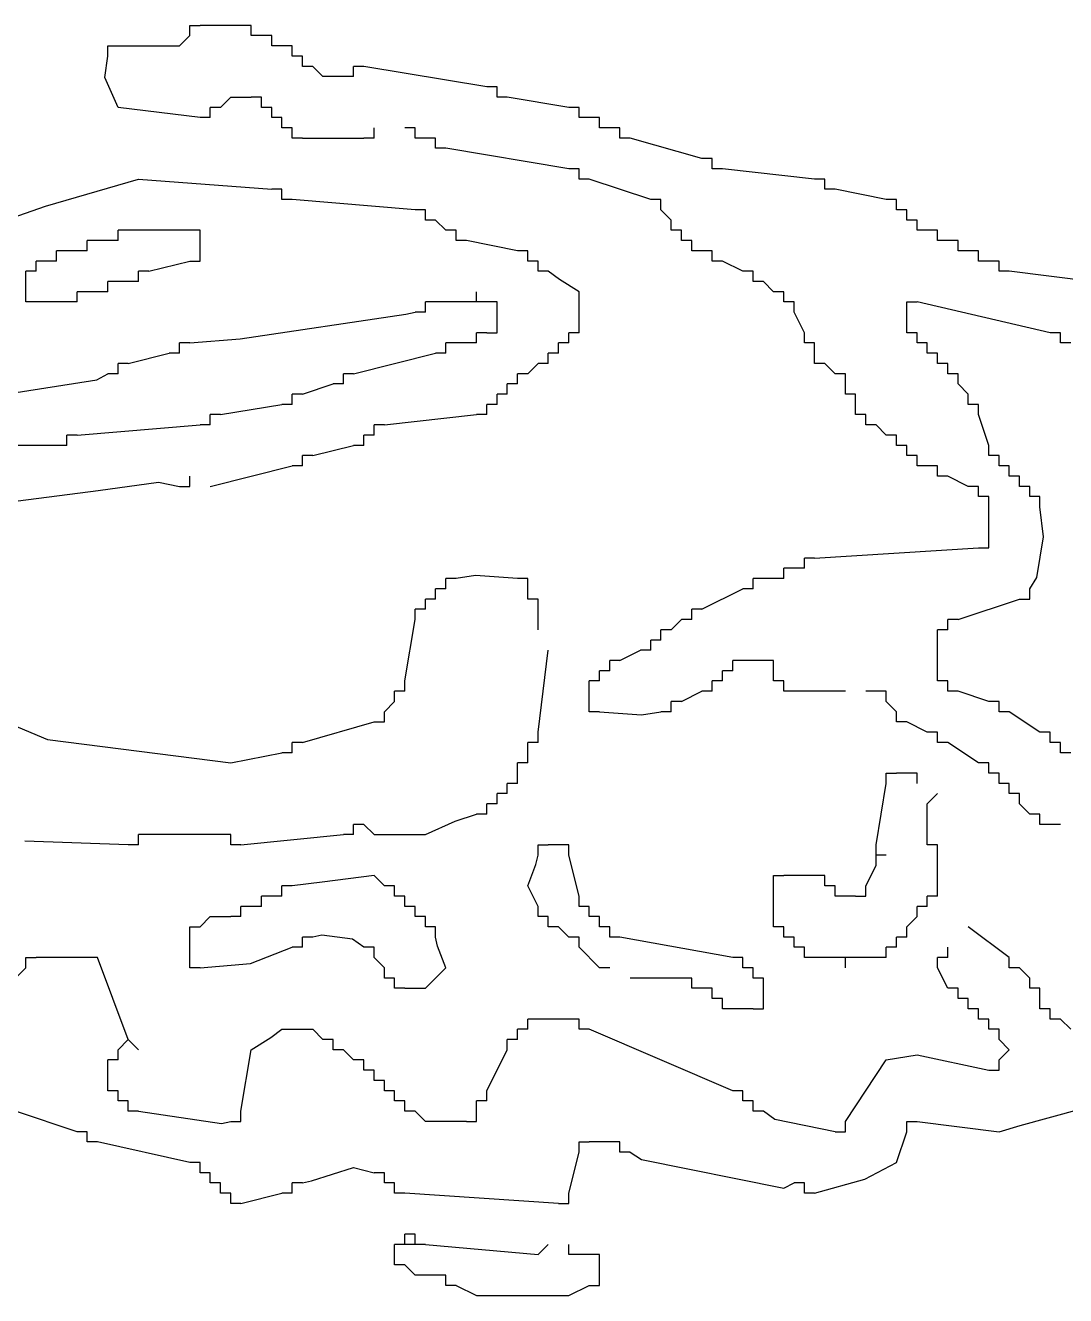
# Model space of a CAD drawing. Header units: metres. Extents: x -4.5 to 4.5, y -4.5 to 4.5.
# Drawn here: x -0.45 to 0.608, y -0.499 to 0.793 of the extents above; entities that cross this region are included whole.
import ezdxf

# ---------------------------------------------------------------- set-up
doc = ezdxf.new("R2010")
doc.units = ezdxf.units.M

msp = doc.modelspace()

# ---------------------------------------------------------------- linework, layer by layer
at = {"layer": '1', "color": 3}
for p, q in [((-0.282651, 0.782596), (-0.282651, 0.793012)), ((-0.282651, 0.793012), (-0.272234, 0.793012)), ((-0.230568, 0.793012), (-0.272234, 0.793012)), ((-0.220151, 0.793012), (-0.230568, 0.793012)), ((-0.220151, 0.782596), (-0.220151, 0.793012)), ((-0.293068, 0.772179), (-0.282651, 0.782596)), ((-0.209734, 0.782596), (-0.220151, 0.782596)), ((-0.199318, 0.782596), (-0.209734, 0.782596)), ((-0.199318, 0.772179), (-0.199318, 0.782596)), ((-0.365984, 0.761762), (-0.365984, 0.772179)), ((-0.365984, 0.772179), (-0.355568, 0.772179)), ((-0.355568, 0.772179), (-0.293068, 0.772179)), ((-0.188901, 0.772179), (-0.199318, 0.772179)), ((-0.178484, 0.772179), (-0.188901, 0.772179)), ((-0.178484, 0.761762), (-0.178484, 0.772179)), ((-0.369109, 0.739887), (-0.365984, 0.761762)), ((-0.168068, 0.761762), (-0.178484, 0.761762)), ((-0.168068, 0.751346), (-0.168068, 0.761762)), ((-0.157651, 0.751346), (-0.168068, 0.751346)), ((-0.147234, 0.740929), (-0.157651, 0.751346)), ((-0.105568, 0.751346), (-0.115984, 0.751346)), ((-0.115984, 0.740929), (-0.115984, 0.751346)), ((0.019432, 0.730512), (-0.105568, 0.751346)), ((-0.355568, 0.709679), (-0.369109, 0.739887)), ((-0.126401, 0.740929), (-0.147234, 0.740929)), ((-0.115984, 0.740929), (-0.126401, 0.740929)), ((0.029849, 0.730512), (0.019432, 0.730512)), ((0.029849, 0.720096), (0.029849, 0.730512)), ((-0.251401, 0.709679), (-0.240984, 0.720096)), ((-0.240984, 0.720096), (-0.220151, 0.720096)), ((-0.209734, 0.720096), (-0.220151, 0.720096)), ((-0.209734, 0.709679), (-0.209734, 0.720096)), ((0.040266, 0.720096), (0.029849, 0.720096)), ((0.102766, 0.709679), (0.040266, 0.720096)), ((-0.272234, 0.699262), (-0.355568, 0.709679)), ((-0.261818, 0.699262), (-0.272234, 0.699262)), ((-0.251401, 0.709679), (-0.261818, 0.709679)), ((-0.261818, 0.699262), (-0.261818, 0.709679)), ((-0.199318, 0.709679), (-0.209734, 0.709679)), ((-0.199318, 0.699262), (-0.199318, 0.709679)), ((-0.188901, 0.699262), (-0.199318, 0.699262)), ((-0.188901, 0.688846), (-0.188901, 0.699262)), ((0.113182, 0.709679), (0.102766, 0.709679)), ((0.113182, 0.699262), (0.113182, 0.709679)), ((0.123599, 0.699262), (0.113182, 0.699262)), ((0.134016, 0.699262), (0.123599, 0.699262)), ((0.134016, 0.688846), (0.134016, 0.699262)), ((-0.178484, 0.688846), (-0.188901, 0.688846)), ((-0.178484, 0.678429), (-0.178484, 0.688846)), ((-0.095151, 0.678429), (-0.095151, 0.688846)), ((-0.053484, 0.688846), (-0.063901, 0.688846)), ((-0.053484, 0.678429), (-0.053484, 0.688846)), ((0.144432, 0.688846), (0.134016, 0.688846)), ((0.154849, 0.688846), (0.144432, 0.688846)), ((0.154849, 0.678429), (0.154849, 0.688846)), ((-0.168068, 0.678429), (-0.178484, 0.678429)), ((-0.168068, 0.678429), (-0.105568, 0.678429)), ((-0.095151, 0.678429), (-0.105568, 0.678429)), ((-0.043068, 0.678429), (-0.053484, 0.678429)), ((-0.032651, 0.678429), (-0.043068, 0.678429)), ((-0.032651, 0.668012), (-0.032651, 0.678429)), ((0.165266, 0.678429), (0.154849, 0.678429)), ((0.238182, 0.657596), (0.165266, 0.678429)), ((-0.022234, 0.668012), (-0.032651, 0.668012)), ((0.102766, 0.647179), (-0.022234, 0.668012)), ((0.113182, 0.647179), (0.102766, 0.647179)), ((0.113182, 0.636762), (0.113182, 0.647179)), ((0.248599, 0.657596), (0.238182, 0.657596)), ((0.248599, 0.647179), (0.248599, 0.657596)), ((0.259016, 0.647179), (0.248599, 0.647179)), ((0.352766, 0.636762), (0.259016, 0.647179)), ((-0.429403, 0.609189), (-0.334734, 0.636762)), ((-0.334734, 0.636762), (-0.199318, 0.626346)), ((0.123599, 0.636762), (0.113182, 0.636762)), ((0.186099, 0.615929), (0.123599, 0.636762)), ((0.363182, 0.636762), (0.352766, 0.636762)), ((0.363182, 0.626346), (0.363182, 0.636762)), ((-0.188901, 0.626346), (-0.199318, 0.626346)), ((-0.188901, 0.615929), (-0.188901, 0.626346)), ((0.373599, 0.626346), (0.363182, 0.626346)), ((0.425682, 0.615929), (0.373599, 0.626346)), ((-0.470151, 0.595096), (-0.429403, 0.609189)), ((-0.178484, 0.615929), (-0.188901, 0.615929)), ((-0.053484, 0.605512), (-0.178484, 0.615929)), ((0.196516, 0.615929), (0.186099, 0.615929)), ((0.196516, 0.605512), (0.196516, 0.615929)), ((0.436099, 0.615929), (0.425682, 0.615929)), ((0.436099, 0.605512), (0.436099, 0.615929)), ((-0.043068, 0.605512), (-0.053484, 0.605512)), ((-0.043068, 0.595096), (-0.043068, 0.605512)), ((-0.032651, 0.595096), (-0.043068, 0.595096)), ((-0.022234, 0.584679), (-0.032651, 0.595096)), ((0.206932, 0.595096), (0.196516, 0.605512)), ((0.206932, 0.584679), (0.206932, 0.595096)), ((0.446516, 0.605512), (0.436099, 0.605512)), ((0.446516, 0.595096), (0.446516, 0.605512)), ((0.456932, 0.595096), (0.446516, 0.595096)), ((0.456932, 0.584679), (0.456932, 0.595096)), ((-0.345151, 0.584679), (-0.355568, 0.584679)), ((-0.355568, 0.574262), (-0.355568, 0.584679)), ((-0.282651, 0.584679), (-0.345151, 0.584679)), ((-0.272234, 0.584679), (-0.282651, 0.584679)), ((-0.272234, 0.574262), (-0.272234, 0.584679)), ((-0.011818, 0.584679), (-0.022234, 0.584679)), ((-0.011818, 0.574262), (-0.011818, 0.584679)), ((0.217349, 0.584679), (0.206932, 0.584679)), ((0.217349, 0.574262), (0.217349, 0.584679)), ((0.467349, 0.584679), (0.456932, 0.584679)), ((0.477766, 0.584679), (0.467349, 0.584679)), ((0.477766, 0.574262), (0.477766, 0.584679)), ((-0.376401, 0.574262), (-0.386818, 0.574262)), ((-0.386818, 0.563846), (-0.386818, 0.574262)), ((-0.365984, 0.574262), (-0.376401, 0.574262)), ((-0.355568, 0.574262), (-0.365984, 0.574262)), ((-0.272234, 0.563846), (-0.272234, 0.574262)), ((-0.001401, 0.574262), (-0.011818, 0.574262)), ((0.050682, 0.563846), (-0.001401, 0.574262)), ((0.227766, 0.574262), (0.217349, 0.574262)), ((0.227766, 0.563846), (0.227766, 0.574262)), ((0.488182, 0.574262), (0.477766, 0.574262)), ((0.498599, 0.574262), (0.488182, 0.574262)), ((0.498599, 0.563846), (0.498599, 0.574262)), ((-0.407651, 0.563846), (-0.418068, 0.563846)), ((-0.418068, 0.553429), (-0.418068, 0.563846)), ((-0.397234, 0.563846), (-0.407651, 0.563846)), ((-0.386818, 0.563846), (-0.397234, 0.563846)), ((-0.272234, 0.553429), (-0.272234, 0.563846)), ((0.061099, 0.563846), (0.050682, 0.563846)), ((0.061099, 0.553429), (0.061099, 0.563846)), ((0.238182, 0.563846), (0.227766, 0.563846)), ((0.248599, 0.563846), (0.238182, 0.563846)), ((0.248599, 0.553429), (0.248599, 0.563846)), ((0.509016, 0.563846), (0.498599, 0.563846)), ((0.519432, 0.563846), (0.509016, 0.563846)), ((0.519432, 0.553429), (0.519432, 0.563846)), ((-0.438901, 0.543012), (-0.449318, 0.543012)), ((-0.449318, 0.532596), (-0.449318, 0.543012)), ((-0.428484, 0.553429), (-0.438901, 0.553429)), ((-0.438901, 0.543012), (-0.438901, 0.553429)), ((-0.418068, 0.553429), (-0.428484, 0.553429)), ((-0.324318, 0.543012), (-0.334734, 0.543012)), ((-0.334734, 0.532596), (-0.334734, 0.543012)), ((-0.324318, 0.543012), (-0.282651, 0.553429)), ((-0.282651, 0.553429), (-0.272234, 0.553429)), ((0.071516, 0.553429), (0.061099, 0.553429)), ((0.071516, 0.543012), (0.071516, 0.553429)), ((0.081932, 0.543012), (0.071516, 0.543012)), ((0.093391, 0.534679), (0.081932, 0.543012)), ((0.259016, 0.553429), (0.248599, 0.553429)), ((0.279849, 0.543012), (0.259016, 0.553429)), ((0.290266, 0.543012), (0.279849, 0.543012)), ((0.290266, 0.532596), (0.290266, 0.543012)), ((0.529849, 0.553429), (0.519432, 0.553429)), ((0.540266, 0.553429), (0.529849, 0.553429)), ((0.540266, 0.543012), (0.540266, 0.553429)), ((0.550682, 0.543012), (0.540266, 0.543012)), ((0.634016, 0.532596), (0.550682, 0.543012)), ((-0.449318, 0.522179), (-0.449318, 0.532596)), ((-0.355568, 0.532596), (-0.365984, 0.532596)), ((-0.365984, 0.522179), (-0.365984, 0.532596)), ((-0.345151, 0.532596), (-0.355568, 0.532596)), ((-0.334734, 0.532596), (-0.345151, 0.532596)), ((0.113182, 0.522179), (0.093391, 0.534679)), ((0.300682, 0.532596), (0.290266, 0.532596)), ((0.311099, 0.522179), (0.300682, 0.532596)), ((-0.449318, 0.511762), (-0.449318, 0.522179)), ((-0.386818, 0.522179), (-0.397234, 0.522179)), ((-0.397234, 0.511762), (-0.397234, 0.522179)), ((-0.376401, 0.522179), (-0.386818, 0.522179)), ((-0.365984, 0.522179), (-0.376401, 0.522179)), ((0.009016, 0.511762), (0.009016, 0.522179)), ((0.113182, 0.490929), (0.113182, 0.522179)), ((0.321516, 0.522179), (0.311099, 0.522179)), ((0.321516, 0.511762), (0.321516, 0.522179)), ((-0.438901, 0.511762), (-0.449318, 0.511762)), ((-0.407651, 0.511762), (-0.438901, 0.511762)), ((-0.397234, 0.511762), (-0.407651, 0.511762)), ((-0.032651, 0.511762), (-0.043068, 0.511762)), ((-0.043068, 0.501346), (-0.043068, 0.511762)), ((-0.001401, 0.511762), (-0.032651, 0.511762)), ((0.009016, 0.511762), (-0.001401, 0.511762)), ((0.019432, 0.511762), (0.009016, 0.511762)), ((0.029849, 0.511762), (0.019432, 0.511762)), ((0.029849, 0.501346), (0.029849, 0.511762)), ((0.331932, 0.511762), (0.321516, 0.511762)), ((0.331932, 0.501346), (0.331932, 0.511762)), ((0.446516, 0.501346), (0.446516, 0.511762)), ((0.446516, 0.511762), (0.456932, 0.511762)), ((0.592349, 0.480512), (0.456932, 0.511762)), ((-0.231271, 0.474319), (-0.062859, 0.499262)), ((-0.062859, 0.499262), (-0.053484, 0.501346)), ((-0.043068, 0.501346), (-0.053484, 0.501346)), ((0.029849, 0.490929), (0.029849, 0.501346)), ((0.029849, 0.480512), (0.029849, 0.490929)), ((0.113182, 0.480512), (0.113182, 0.490929)), ((0.342349, 0.480512), (0.331932, 0.501346)), ((0.446516, 0.490929), (0.446516, 0.501346)), ((0.446516, 0.480512), (0.446516, 0.490929)), ((0.019432, 0.480512), (0.009016, 0.480512)), ((0.009016, 0.470096), (0.009016, 0.480512)), ((0.019432, 0.480512), (0.029849, 0.480512)), ((0.113182, 0.480512), (0.102766, 0.480512)), ((0.102766, 0.470096), (0.102766, 0.480512)), ((0.342349, 0.470096), (0.342349, 0.480512)), ((0.456932, 0.480512), (0.446516, 0.480512)), ((0.456932, 0.470096), (0.456932, 0.480512)), ((0.602766, 0.480512), (0.592349, 0.480512)), ((0.602766, 0.470096), (0.602766, 0.480512)), ((-0.282651, 0.470096), (-0.293068, 0.470096)), ((-0.293068, 0.459679), (-0.293068, 0.470096)), ((-0.282651, 0.470096), (-0.231271, 0.474319)), ((-0.011818, 0.470096), (-0.022234, 0.470096)), ((-0.022234, 0.459679), (-0.022234, 0.470096)), ((-0.001401, 0.470096), (-0.011818, 0.470096)), ((0.009016, 0.470096), (-0.001401, 0.470096)), ((0.102766, 0.470096), (0.092349, 0.470096)), ((0.092349, 0.459679), (0.092349, 0.470096)), ((0.352766, 0.470096), (0.342349, 0.470096)), ((0.352766, 0.459679), (0.352766, 0.470096)), ((0.467349, 0.470096), (0.456932, 0.470096)), ((0.467349, 0.459679), (0.467349, 0.470096)), ((0.613182, 0.470096), (0.602766, 0.470096)), ((-0.345151, 0.449262), (-0.303484, 0.459679)), ((-0.293068, 0.459679), (-0.303484, 0.459679)), ((-0.115984, 0.438846), (-0.032651, 0.459679)), ((-0.022234, 0.459679), (-0.032651, 0.459679)), ((0.092349, 0.459679), (0.081932, 0.459679)), ((0.081932, 0.449262), (0.081932, 0.459679)), ((0.352766, 0.449262), (0.352766, 0.459679)), ((0.477766, 0.459679), (0.467349, 0.459679)), ((0.477766, 0.449262), (0.477766, 0.459679)), ((-0.345151, 0.449262), (-0.355568, 0.449262)), ((-0.355568, 0.438846), (-0.355568, 0.449262)), ((0.061099, 0.438846), (0.071516, 0.449262)), ((0.081932, 0.449262), (0.071516, 0.449262)), ((0.363182, 0.449262), (0.352766, 0.449262)), ((0.373599, 0.438846), (0.363182, 0.449262)), ((0.488182, 0.449262), (0.477766, 0.449262)), ((0.488182, 0.438846), (0.488182, 0.449262)), ((-0.470151, 0.418012), (-0.377202, 0.432435)), ((-0.377202, 0.432435), (-0.365984, 0.438846)), ((-0.355568, 0.438846), (-0.365984, 0.438846)), ((-0.168068, 0.418012), (-0.136818, 0.428429)), ((-0.126401, 0.428429), (-0.136818, 0.428429)), ((-0.115984, 0.438846), (-0.126401, 0.438846)), ((-0.126401, 0.428429), (-0.126401, 0.438846)), ((0.050682, 0.428429), (0.040266, 0.428429)), ((0.040266, 0.418012), (0.040266, 0.428429)), ((0.061099, 0.438846), (0.050682, 0.438846)), ((0.050682, 0.428429), (0.050682, 0.438846)), ((0.384016, 0.438846), (0.373599, 0.438846)), ((0.384016, 0.428429), (0.384016, 0.438846)), ((0.384016, 0.418012), (0.384016, 0.428429)), ((0.498599, 0.438846), (0.488182, 0.438846)), ((0.498599, 0.428429), (0.498599, 0.438846)), ((0.509016, 0.418012), (0.498599, 0.428429)), ((-0.168068, 0.418012), (-0.178484, 0.418012)), ((-0.178484, 0.407596), (-0.178484, 0.418012)), ((0.040266, 0.418012), (0.029849, 0.418012)), ((0.029849, 0.407596), (0.029849, 0.418012)), ((0.394432, 0.418012), (0.384016, 0.418012)), ((0.394432, 0.407596), (0.394432, 0.418012)), ((0.509016, 0.407596), (0.509016, 0.418012)), ((-0.251401, 0.397179), (-0.188901, 0.407596)), ((-0.178484, 0.407596), (-0.188901, 0.407596)), ((0.029849, 0.407596), (0.019432, 0.407596)), ((0.019432, 0.397179), (0.019432, 0.407596)), ((0.394432, 0.397179), (0.394432, 0.407596)), ((0.519432, 0.407596), (0.509016, 0.407596)), ((0.519432, 0.397179), (0.519432, 0.407596)), ((-0.251401, 0.397179), (-0.261818, 0.397179)), ((-0.261818, 0.386762), (-0.261818, 0.397179)), ((-0.084734, 0.386762), (0.009016, 0.397179)), ((0.019432, 0.397179), (0.009016, 0.397179)), ((0.404849, 0.397179), (0.394432, 0.397179)), ((0.404849, 0.386762), (0.404849, 0.397179)), ((0.529849, 0.365929), (0.519432, 0.397179)), ((-0.397234, 0.376346), (-0.407651, 0.376346)), ((-0.407651, 0.365929), (-0.407651, 0.376346)), ((-0.397234, 0.376346), (-0.272234, 0.386762)), ((-0.261818, 0.386762), (-0.272234, 0.386762)), ((-0.095151, 0.376346), (-0.105568, 0.376346)), ((-0.105568, 0.365929), (-0.105568, 0.376346)), ((-0.084734, 0.386762), (-0.095151, 0.386762)), ((-0.095151, 0.376346), (-0.095151, 0.386762)), ((0.415266, 0.386762), (0.404849, 0.386762)), ((0.425682, 0.376346), (0.415266, 0.386762)), ((0.436099, 0.376346), (0.425682, 0.376346)), ((0.436099, 0.365929), (0.436099, 0.376346)), ((-0.418068, 0.365929), (-0.480568, 0.365929)), ((-0.407651, 0.365929), (-0.418068, 0.365929)), ((-0.157651, 0.355512), (-0.115984, 0.365929)), ((-0.105568, 0.365929), (-0.115984, 0.365929)), ((0.446516, 0.365929), (0.436099, 0.365929)), ((0.446516, 0.355512), (0.446516, 0.365929)), ((0.529849, 0.355512), (0.529849, 0.365929)), ((-0.157651, 0.355512), (-0.168068, 0.355512)), ((-0.168068, 0.345096), (-0.168068, 0.355512)), ((0.456932, 0.355512), (0.446516, 0.355512)), ((0.456932, 0.345096), (0.456932, 0.355512)), ((0.540266, 0.355512), (0.529849, 0.355512)), ((0.540266, 0.345096), (0.540266, 0.355512)), ((-0.261818, 0.324262), (-0.178484, 0.345096)), ((-0.168068, 0.345096), (-0.178484, 0.345096)), ((0.467349, 0.345096), (0.456932, 0.345096)), ((0.477766, 0.345096), (0.467349, 0.345096)), ((0.477766, 0.334679), (0.477766, 0.345096)), ((0.550682, 0.345096), (0.540266, 0.345096)), ((0.550682, 0.334679), (0.550682, 0.345096)), ((-0.375776, 0.319887), (-0.314526, 0.328637)), ((-0.314526, 0.328637), (-0.293068, 0.324262)), ((-0.293068, 0.324262), (-0.282651, 0.324262)), ((-0.282651, 0.324262), (-0.282651, 0.334679)), ((0.488182, 0.334679), (0.477766, 0.334679)), ((0.509016, 0.324262), (0.488182, 0.334679)), ((0.519432, 0.324262), (0.509016, 0.324262)), ((0.519432, 0.313846), (0.519432, 0.324262)), ((0.561099, 0.334679), (0.550682, 0.334679)), ((0.561099, 0.324262), (0.561099, 0.334679)), ((0.571516, 0.324262), (0.561099, 0.324262)), ((0.571516, 0.313846), (0.571516, 0.324262)), ((-0.521193, 0.301346), (-0.375776, 0.319887)), ((0.529849, 0.313846), (0.519432, 0.313846)), ((0.529849, 0.303429), (0.529849, 0.313846)), ((0.581932, 0.313846), (0.571516, 0.313846)), ((0.581932, 0.303429), (0.581932, 0.313846)), ((0.529849, 0.272179), (0.529849, 0.303429)), ((0.585609, 0.273098), (0.581932, 0.303429)), ((0.529849, 0.261762), (0.529849, 0.272179)), ((0.578807, 0.231554), (0.585609, 0.273098)), ((0.352766, 0.251346), (0.519432, 0.261762)), ((0.519432, 0.261762), (0.529849, 0.261762)), ((0.352766, 0.251346), (0.342349, 0.251346)), ((0.342349, 0.240929), (0.342349, 0.251346)), ((0.007974, 0.233637), (-0.011818, 0.230512)), ((0.050682, 0.230512), (0.007974, 0.233637)), ((0.331932, 0.240929), (0.321516, 0.240929)), ((0.321516, 0.230512), (0.321516, 0.240929)), ((0.342349, 0.240929), (0.331932, 0.240929)), ((-0.022234, 0.220096), (-0.032651, 0.220096)), ((-0.032651, 0.209679), (-0.032651, 0.220096)), ((-0.011818, 0.230512), (-0.022234, 0.230512)), ((-0.022234, 0.220096), (-0.022234, 0.230512)), ((0.061099, 0.230512), (0.050682, 0.230512)), ((0.061099, 0.220096), (0.061099, 0.230512)), ((0.061099, 0.209679), (0.061099, 0.220096)), ((0.238182, 0.199262), (0.279849, 0.220096)), ((0.290266, 0.220096), (0.279849, 0.220096)), ((0.300682, 0.230512), (0.290266, 0.230512)), ((0.290266, 0.220096), (0.290266, 0.230512)), ((0.311099, 0.230512), (0.300682, 0.230512)), ((0.321516, 0.230512), (0.311099, 0.230512)), ((0.571516, 0.220096), (0.578807, 0.231554)), ((0.571516, 0.209679), (0.571516, 0.220096)), ((-0.032651, 0.209679), (-0.043068, 0.209679)), ((-0.043068, 0.199262), (-0.043068, 0.209679)), ((0.071516, 0.209679), (0.061099, 0.209679)), ((0.071516, 0.199262), (0.071516, 0.209679)), ((0.498599, 0.188846), (0.561099, 0.209679)), ((0.561099, 0.209679), (0.571516, 0.209679)), ((-0.043068, 0.199262), (-0.053484, 0.199262)), ((-0.053484, 0.188846), (-0.053484, 0.199262)), ((0.071516, 0.178429), (0.071516, 0.199262)), ((0.238182, 0.199262), (0.227766, 0.199262)), ((0.227766, 0.188846), (0.227766, 0.199262)), ((-0.063901, 0.126346), (-0.053484, 0.188846)), ((0.206932, 0.178429), (0.217349, 0.188846)), ((0.227766, 0.188846), (0.217349, 0.188846)), ((0.498599, 0.188846), (0.488182, 0.188846)), ((0.488182, 0.178429), (0.488182, 0.188846)), ((0.196516, 0.168012), (0.186099, 0.168012)), ((0.186099, 0.157596), (0.186099, 0.168012)), ((0.206932, 0.178429), (0.196516, 0.178429)), ((0.196516, 0.168012), (0.196516, 0.178429)), ((0.488182, 0.178429), (0.477766, 0.178429)), ((0.477766, 0.168012), (0.477766, 0.178429)), ((0.477766, 0.136762), (0.477766, 0.168012)), ((0.071516, 0.074262), (0.081932, 0.157596)), ((0.154849, 0.147179), (0.175682, 0.157596)), ((0.186099, 0.157596), (0.175682, 0.157596)), ((0.154849, 0.147179), (0.144432, 0.147179)), ((0.144432, 0.136762), (0.144432, 0.147179)), ((0.279849, 0.147179), (0.269432, 0.147179)), ((0.269432, 0.136762), (0.269432, 0.147179)), ((0.300682, 0.147179), (0.279849, 0.147179)), ((0.311099, 0.147179), (0.300682, 0.147179)), ((0.311099, 0.136762), (0.311099, 0.147179)), ((0.144432, 0.136762), (0.134016, 0.136762)), ((0.134016, 0.126346), (0.134016, 0.136762)), ((0.269432, 0.136762), (0.259016, 0.136762)), ((0.259016, 0.126346), (0.259016, 0.136762)), ((0.311099, 0.126346), (0.311099, 0.136762)), ((0.477766, 0.126346), (0.477766, 0.136762)), ((-0.063901, 0.115929), (-0.063901, 0.126346)), ((0.134016, 0.126346), (0.123599, 0.126346)), ((0.123599, 0.115929), (0.123599, 0.126346)), ((0.259016, 0.126346), (0.248599, 0.126346)), ((0.248599, 0.115929), (0.248599, 0.126346)), ((0.321516, 0.126346), (0.311099, 0.126346)), ((0.321516, 0.115929), (0.321516, 0.126346)), ((0.488182, 0.126346), (0.477766, 0.126346)), ((0.488182, 0.115929), (0.488182, 0.126346)), ((-0.084734, 0.095096), (-0.074318, 0.105512)), ((-0.063901, 0.115929), (-0.074318, 0.115929)), ((-0.074318, 0.105512), (-0.074318, 0.115929)), ((0.123599, 0.105512), (0.123599, 0.115929)), ((0.123599, 0.095096), (0.123599, 0.105512)), ((0.217349, 0.105512), (0.206932, 0.105512)), ((0.206932, 0.095096), (0.206932, 0.105512)), ((0.217349, 0.105512), (0.238182, 0.115929)), ((0.248599, 0.115929), (0.238182, 0.115929)), ((0.331932, 0.115929), (0.321516, 0.115929)), ((0.384016, 0.115929), (0.331932, 0.115929)), ((0.415266, 0.115929), (0.404849, 0.115929)), ((0.425682, 0.115929), (0.415266, 0.115929)), ((0.425682, 0.105512), (0.425682, 0.115929)), ((0.436099, 0.095096), (0.425682, 0.105512)), ((0.498599, 0.115929), (0.488182, 0.115929)), ((0.529849, 0.105512), (0.498599, 0.115929)), ((0.540266, 0.105512), (0.529849, 0.105512)), ((0.540266, 0.095096), (0.540266, 0.105512)), ((-0.084734, 0.084679), (-0.084734, 0.095096)), ((0.134016, 0.095096), (0.123599, 0.095096)), ((0.134016, 0.095096), (0.176724, 0.091971)), ((0.176724, 0.091971), (0.196516, 0.095096)), ((0.206932, 0.095096), (0.196516, 0.095096)), ((0.436099, 0.084679), (0.436099, 0.095096)), ((0.550682, 0.095096), (0.540266, 0.095096)), ((0.581932, 0.074262), (0.550682, 0.095096)), ((-0.470151, 0.084679), (-0.427443, 0.066971)), ((-0.168068, 0.063846), (-0.095151, 0.084679)), ((-0.095151, 0.084679), (-0.084734, 0.084679)), ((0.446516, 0.084679), (0.436099, 0.084679)), ((0.467349, 0.074262), (0.446516, 0.084679)), ((-0.427443, 0.066971), (-0.240984, 0.043012)), ((0.071516, 0.063846), (0.071516, 0.074262)), ((0.477766, 0.074262), (0.467349, 0.074262)), ((0.477766, 0.063846), (0.477766, 0.074262)), ((0.592349, 0.074262), (0.581932, 0.074262)), ((0.592349, 0.063846), (0.592349, 0.074262)), ((-0.240984, 0.043012), (-0.188901, 0.053429)), ((-0.178484, 0.053429), (-0.188901, 0.053429)), ((-0.168068, 0.063846), (-0.178484, 0.063846)), ((-0.178484, 0.053429), (-0.178484, 0.063846)), ((0.071516, 0.063846), (0.061099, 0.063846)), ((0.061099, 0.053429), (0.061099, 0.063846)), ((0.061099, 0.043012), (0.061099, 0.053429)), ((0.488182, 0.063846), (0.477766, 0.063846)), ((0.519432, 0.043012), (0.488182, 0.063846)), ((0.602766, 0.063846), (0.592349, 0.063846)), ((0.602766, 0.053429), (0.602766, 0.063846)), ((0.613182, 0.053429), (0.602766, 0.053429)), ((0.061099, 0.043012), (0.050682, 0.043012)), ((0.050682, 0.032596), (0.050682, 0.043012)), ((0.529849, 0.043012), (0.519432, 0.043012)), ((0.529849, 0.032596), (0.529849, 0.043012)), ((0.050682, 0.022179), (0.050682, 0.032596)), ((0.425682, 0.022179), (0.425682, 0.032596)), ((0.425682, 0.032596), (0.436099, 0.032596)), ((0.446516, 0.032596), (0.436099, 0.032596)), ((0.456932, 0.032596), (0.446516, 0.032596)), ((0.456932, 0.022179), (0.456932, 0.032596)), ((0.540266, 0.032596), (0.529849, 0.032596)), ((0.540266, 0.022179), (0.540266, 0.032596)), ((0.050682, 0.022179), (0.040266, 0.022179)), ((0.040266, 0.011762), (0.040266, 0.022179)), ((0.415266, -0.040321), (0.425682, 0.022179)), ((0.550682, 0.022179), (0.540266, 0.022179)), ((0.550682, 0.011762), (0.550682, 0.022179)), ((0.029849, 0.001346), (0.019432, 0.001346)), ((0.019432, -0.009071), (0.019432, 0.001346)), ((0.040266, 0.011762), (0.029849, 0.011762)), ((0.029849, 0.001346), (0.029849, 0.011762)), ((0.467349, 0.001346), (0.477766, 0.011762)), ((0.467349, -0.029904), (0.467349, 0.001346)), ((0.561099, 0.011762), (0.550682, 0.011762)), ((0.561099, 0.001346), (0.561099, 0.011762)), ((0.571516, -0.009071), (0.561099, 0.001346)), ((-0.012859, -0.016363), (0.009016, -0.009071)), ((0.019432, -0.009071), (0.009016, -0.009071)), ((0.581932, -0.009071), (0.571516, -0.009071)), ((0.581932, -0.019488), (0.581932, -0.009071)), ((-0.105568, -0.019488), (-0.115984, -0.019488)), ((-0.115984, -0.029904), (-0.115984, -0.019488)), ((-0.105568, -0.019488), (-0.095151, -0.029904)), ((-0.043068, -0.029904), (-0.012859, -0.016363)), ((0.592349, -0.019488), (0.581932, -0.019488)), ((0.602766, -0.019488), (0.592349, -0.019488)), ((-0.345151, -0.040321), (-0.450237, -0.036645)), ((-0.324318, -0.029904), (-0.334734, -0.029904)), ((-0.334734, -0.040321), (-0.334734, -0.029904)), ((-0.251401, -0.029904), (-0.324318, -0.029904)), ((-0.240984, -0.029904), (-0.251401, -0.029904)), ((-0.240984, -0.040321), (-0.240984, -0.029904)), ((-0.230568, -0.040321), (-0.126401, -0.029904)), ((-0.115984, -0.029904), (-0.126401, -0.029904)), ((-0.095151, -0.029904), (-0.043068, -0.029904)), ((0.467349, -0.040321), (0.467349, -0.029904)), ((-0.334734, -0.040321), (-0.345151, -0.040321)), ((-0.230568, -0.040321), (-0.240984, -0.040321)), ((0.069432, -0.060113), (0.071516, -0.050738)), ((0.071516, -0.050738), (0.071516, -0.040321)), ((0.071516, -0.040321), (0.081932, -0.040321)), ((0.092349, -0.040321), (0.081932, -0.040321)), ((0.102766, -0.040321), (0.092349, -0.040321)), ((0.102766, -0.050738), (0.102766, -0.040321)), ((0.113182, -0.092404), (0.102766, -0.050738)), ((0.415266, -0.050738), (0.415266, -0.040321)), ((0.425682, -0.050738), (0.415266, -0.050738)), ((0.415266, -0.061154), (0.415266, -0.050738)), ((0.477766, -0.040321), (0.467349, -0.040321)), ((0.477766, -0.050738), (0.477766, -0.040321)), ((0.477766, -0.081988), (0.477766, -0.050738)), ((0.061099, -0.081988), (0.069432, -0.060113)), ((0.404849, -0.081988), (0.415266, -0.061154)), ((-0.095151, -0.071571), (-0.148153, -0.078311)), ((-0.084734, -0.081988), (-0.095151, -0.071571)), ((0.311099, -0.081988), (0.311099, -0.071571)), ((0.311099, -0.071571), (0.321516, -0.071571)), ((0.352766, -0.071571), (0.321516, -0.071571)), ((0.363182, -0.071571), (0.352766, -0.071571)), ((0.363182, -0.081988), (0.363182, -0.071571)), ((-0.178484, -0.081988), (-0.188901, -0.081988)), ((-0.188901, -0.092404), (-0.188901, -0.081988)), ((-0.148153, -0.078311), (-0.178484, -0.081988)), ((-0.074318, -0.081988), (-0.084734, -0.081988)), ((-0.074318, -0.092404), (-0.074318, -0.081988)), ((0.071516, -0.102821), (0.061099, -0.081988)), ((0.311099, -0.113238), (0.311099, -0.081988)), ((0.373599, -0.081988), (0.363182, -0.081988)), ((0.373599, -0.092404), (0.373599, -0.081988)), ((0.404849, -0.092404), (0.404849, -0.081988)), ((0.477766, -0.092404), (0.477766, -0.081988)), ((-0.220151, -0.102821), (-0.230568, -0.102821)), ((-0.230568, -0.113238), (-0.230568, -0.102821)), ((-0.209734, -0.102821), (-0.220151, -0.102821)), ((-0.199318, -0.092404), (-0.209734, -0.092404)), ((-0.209734, -0.102821), (-0.209734, -0.092404)), ((-0.188901, -0.092404), (-0.199318, -0.092404)), ((-0.063901, -0.092404), (-0.074318, -0.092404)), ((-0.063901, -0.102821), (-0.063901, -0.092404)), ((-0.053484, -0.102821), (-0.063901, -0.102821)), ((-0.053484, -0.113238), (-0.053484, -0.102821)), ((0.071516, -0.113238), (0.071516, -0.102821)), ((0.113182, -0.102821), (0.113182, -0.092404)), ((0.123599, -0.102821), (0.113182, -0.102821)), ((0.123599, -0.113238), (0.123599, -0.102821)), ((0.384016, -0.092404), (0.373599, -0.092404)), ((0.394432, -0.092404), (0.384016, -0.092404)), ((0.394432, -0.092404), (0.404849, -0.092404)), ((0.467349, -0.102821), (0.456932, -0.102821)), ((0.456932, -0.113238), (0.456932, -0.102821)), ((0.477766, -0.092404), (0.467349, -0.092404)), ((0.467349, -0.102821), (0.467349, -0.092404)), ((-0.272234, -0.123654), (-0.261818, -0.113238)), ((-0.261818, -0.113238), (-0.240984, -0.113238)), ((-0.230568, -0.113238), (-0.240984, -0.113238)), ((-0.043068, -0.113238), (-0.053484, -0.113238)), ((-0.043068, -0.123654), (-0.043068, -0.113238)), ((0.081932, -0.113238), (0.071516, -0.113238)), ((0.081932, -0.123654), (0.081932, -0.113238)), ((0.134016, -0.113238), (0.123599, -0.113238)), ((0.134016, -0.123654), (0.134016, -0.113238)), ((0.311099, -0.123654), (0.311099, -0.113238)), ((0.446516, -0.123654), (0.456932, -0.113238)), ((-0.282651, -0.134071), (-0.282651, -0.123654)), ((-0.282651, -0.123654), (-0.272234, -0.123654)), ((-0.032651, -0.123654), (-0.043068, -0.123654)), ((-0.032651, -0.134071), (-0.032651, -0.123654)), ((0.092349, -0.123654), (0.081932, -0.123654)), ((0.102766, -0.134071), (0.092349, -0.123654)), ((0.144432, -0.123654), (0.134016, -0.123654)), ((0.144432, -0.134071), (0.144432, -0.123654)), ((0.321516, -0.123654), (0.311099, -0.123654)), ((0.321516, -0.134071), (0.321516, -0.123654)), ((0.446516, -0.134071), (0.446516, -0.123654)), ((0.550682, -0.154904), (0.509016, -0.123654)), ((-0.282651, -0.154904), (-0.282651, -0.134071)), ((-0.157651, -0.134071), (-0.168068, -0.134071)), ((-0.168068, -0.144488), (-0.168068, -0.134071)), ((-0.148276, -0.131988), (-0.157651, -0.134071)), ((-0.117026, -0.136154), (-0.148276, -0.131988)), ((-0.105568, -0.144488), (-0.117026, -0.136154)), ((-0.030568, -0.143446), (-0.032651, -0.134071)), ((0.113182, -0.134071), (0.102766, -0.134071)), ((0.113182, -0.144488), (0.113182, -0.134071)), ((0.154849, -0.134071), (0.144432, -0.134071)), ((0.269432, -0.154904), (0.154849, -0.134071)), ((0.331932, -0.134071), (0.321516, -0.134071)), ((0.331932, -0.144488), (0.331932, -0.134071)), ((0.446516, -0.134071), (0.436099, -0.134071)), ((0.436099, -0.144488), (0.436099, -0.134071)), ((-0.449318, -0.165321), (-0.449318, -0.154904)), ((-0.449318, -0.154904), (-0.438901, -0.154904)), ((-0.376401, -0.154904), (-0.438901, -0.154904)), ((-0.345151, -0.238238), (-0.376401, -0.154904)), ((-0.282651, -0.165321), (-0.282651, -0.154904)), ((-0.220855, -0.161098), (-0.178484, -0.144488)), ((-0.168068, -0.144488), (-0.178484, -0.144488)), ((-0.095151, -0.144488), (-0.105568, -0.144488)), ((-0.095151, -0.154904), (-0.095151, -0.144488)), ((-0.084734, -0.165321), (-0.095151, -0.154904)), ((-0.022234, -0.165321), (-0.030568, -0.143446)), ((0.134016, -0.165321), (0.113182, -0.144488)), ((0.279849, -0.154904), (0.269432, -0.154904)), ((0.279849, -0.165321), (0.279849, -0.154904)), ((0.342349, -0.144488), (0.331932, -0.144488)), ((0.342349, -0.154904), (0.342349, -0.144488)), ((0.352766, -0.154904), (0.342349, -0.154904)), ((0.373599, -0.154904), (0.352766, -0.154904)), ((0.384016, -0.154904), (0.373599, -0.154904)), ((0.394432, -0.154904), (0.384016, -0.154904)), ((0.384016, -0.165321), (0.384016, -0.154904)), ((0.415266, -0.154904), (0.394432, -0.154904)), ((0.425682, -0.154904), (0.415266, -0.154904)), ((0.436099, -0.144488), (0.425682, -0.144488)), ((0.425682, -0.154904), (0.425682, -0.144488)), ((0.488182, -0.154904), (0.477766, -0.154904)), ((0.477766, -0.165321), (0.477766, -0.154904)), ((0.488182, -0.154904), (0.488182, -0.144488)), ((0.550682, -0.165321), (0.550682, -0.154904)), ((-0.459734, -0.175738), (-0.449318, -0.165321)), ((-0.272234, -0.165321), (-0.282651, -0.165321)), ((-0.272234, -0.165321), (-0.220855, -0.161098)), ((-0.084734, -0.175738), (-0.084734, -0.165321)), ((-0.043068, -0.186154), (-0.022234, -0.165321)), ((0.144432, -0.165321), (0.134016, -0.165321)), ((0.290266, -0.165321), (0.279849, -0.165321)), ((0.290266, -0.175738), (0.290266, -0.165321)), ((0.488182, -0.186154), (0.477766, -0.165321)), ((0.561099, -0.165321), (0.550682, -0.165321)), ((0.571516, -0.175738), (0.561099, -0.165321)), ((-0.074318, -0.175738), (-0.084734, -0.175738)), ((-0.074318, -0.186154), (-0.074318, -0.175738)), ((0.217349, -0.175738), (0.165266, -0.175738)), ((0.227766, -0.175738), (0.217349, -0.175738)), ((0.227766, -0.186154), (0.227766, -0.175738)), ((0.300682, -0.175738), (0.290266, -0.175738)), ((0.300682, -0.186154), (0.300682, -0.175738)), ((0.571516, -0.186154), (0.571516, -0.175738)), ((-0.063901, -0.186154), (-0.074318, -0.186154)), ((-0.063901, -0.186154), (-0.043068, -0.186154)), ((0.238182, -0.186154), (0.227766, -0.186154)), ((0.248599, -0.186154), (0.238182, -0.186154)), ((0.248599, -0.196571), (0.248599, -0.186154)), ((0.300682, -0.196571), (0.300682, -0.186154)), ((0.498599, -0.186154), (0.488182, -0.186154)), ((0.498599, -0.196571), (0.498599, -0.186154)), ((0.581932, -0.186154), (0.571516, -0.186154)), ((0.581932, -0.196571), (0.581932, -0.186154)), ((0.259016, -0.196571), (0.248599, -0.196571)), ((0.259016, -0.206988), (0.259016, -0.196571)), ((0.300682, -0.206988), (0.300682, -0.196571)), ((0.509016, -0.196571), (0.498599, -0.196571)), ((0.509016, -0.206988), (0.509016, -0.196571)), ((0.581932, -0.206988), (0.581932, -0.196571)), ((0.071516, -0.217404), (0.061099, -0.217404)), ((0.061099, -0.227821), (0.061099, -0.217404)), ((0.102766, -0.217404), (0.071516, -0.217404)), ((0.113182, -0.217404), (0.102766, -0.217404)), ((0.113182, -0.227821), (0.113182, -0.217404)), ((0.269432, -0.206988), (0.259016, -0.206988)), ((0.290266, -0.206988), (0.269432, -0.206988)), ((0.290266, -0.206988), (0.300682, -0.206988)), ((0.519432, -0.206988), (0.509016, -0.206988)), ((0.519432, -0.217404), (0.519432, -0.206988)), ((0.529849, -0.217404), (0.519432, -0.217404)), ((0.529849, -0.227821), (0.529849, -0.217404)), ((0.592349, -0.206988), (0.581932, -0.206988)), ((0.592349, -0.217404), (0.592349, -0.206988)), ((0.602766, -0.217404), (0.592349, -0.217404)), ((0.602766, -0.217404), (0.613182, -0.227821)), ((-0.200359, -0.236154), (-0.188901, -0.227821)), ((-0.188901, -0.227821), (-0.157651, -0.227821)), ((-0.157651, -0.227821), (-0.147234, -0.238238)), ((0.061099, -0.227821), (0.050682, -0.227821)), ((0.050682, -0.238238), (0.050682, -0.227821)), ((0.123599, -0.227821), (0.113182, -0.227821)), ((0.269432, -0.290321), (0.123599, -0.227821)), ((0.540266, -0.227821), (0.529849, -0.227821)), ((0.540266, -0.238238), (0.540266, -0.227821)), ((-0.355568, -0.248654), (-0.345151, -0.238238)), ((-0.334734, -0.248654), (-0.345151, -0.238238)), ((-0.220151, -0.248654), (-0.200359, -0.236154)), ((-0.136818, -0.238238), (-0.147234, -0.238238)), ((-0.136818, -0.248654), (-0.136818, -0.238238)), ((0.050682, -0.238238), (0.040266, -0.238238)), ((0.040266, -0.248654), (0.040266, -0.238238)), ((0.550682, -0.248654), (0.540266, -0.238238)), ((-0.355568, -0.259071), (-0.355568, -0.248654)), ((-0.230568, -0.311154), (-0.220151, -0.248654)), ((-0.126401, -0.248654), (-0.136818, -0.248654)), ((-0.115984, -0.259071), (-0.126401, -0.248654)), ((0.019432, -0.290321), (0.040266, -0.248654)), ((0.425682, -0.259071), (0.456932, -0.253863)), ((0.456932, -0.253863), (0.529849, -0.269488)), ((0.540266, -0.259071), (0.550682, -0.248654)), ((-0.355568, -0.259071), (-0.365984, -0.259071)), ((-0.365984, -0.269488), (-0.365984, -0.259071)), ((-0.365984, -0.279904), (-0.365984, -0.269488)), ((-0.105568, -0.259071), (-0.115984, -0.259071)), ((-0.105568, -0.269488), (-0.105568, -0.259071)), ((-0.095151, -0.269488), (-0.105568, -0.269488)), ((-0.095151, -0.279904), (-0.095151, -0.269488)), ((0.384016, -0.321571), (0.425682, -0.259071)), ((0.529849, -0.269488), (0.540266, -0.269488)), ((0.540266, -0.269488), (0.540266, -0.259071)), ((-0.365984, -0.290321), (-0.365984, -0.279904)), ((-0.084734, -0.279904), (-0.095151, -0.279904)), ((-0.084734, -0.290321), (-0.084734, -0.279904)), ((-0.355568, -0.290321), (-0.365984, -0.290321)), ((-0.355568, -0.300738), (-0.355568, -0.290321)), ((-0.074318, -0.290321), (-0.084734, -0.290321)), ((-0.074318, -0.300738), (-0.074318, -0.290321)), ((0.019432, -0.300738), (0.019432, -0.290321)), ((0.279849, -0.290321), (0.269432, -0.290321)), ((0.279849, -0.300738), (0.279849, -0.290321)), ((-0.345151, -0.300738), (-0.355568, -0.300738)), ((-0.345151, -0.311154), (-0.345151, -0.300738)), ((-0.063901, -0.300738), (-0.074318, -0.300738)), ((-0.063901, -0.311154), (-0.063901, -0.300738)), ((0.019432, -0.300738), (0.009016, -0.300738)), ((0.009016, -0.311154), (0.009016, -0.300738)), ((0.290266, -0.300738), (0.279849, -0.300738)), ((0.290266, -0.311154), (0.290266, -0.300738)), ((0.5619, -0.325577), (0.622557, -0.309071)), ((-0.397234, -0.331988), (-0.459734, -0.311154)), ((-0.334734, -0.311154), (-0.345151, -0.311154)), ((-0.334734, -0.311154), (-0.250359, -0.323654)), ((-0.250359, -0.323654), (-0.240984, -0.321571)), ((-0.240984, -0.321571), (-0.230568, -0.321571)), ((-0.230568, -0.321571), (-0.230568, -0.311154)), ((-0.053484, -0.311154), (-0.063901, -0.311154)), ((-0.043068, -0.321571), (-0.053484, -0.311154)), ((-0.001401, -0.321571), (-0.043068, -0.321571)), ((-0.001401, -0.321571), (0.009016, -0.321571)), ((0.009016, -0.321571), (0.009016, -0.311154)), ((0.300682, -0.311154), (0.290266, -0.311154)), ((0.312141, -0.319488), (0.300682, -0.311154)), ((0.373599, -0.331988), (0.312141, -0.319488)), ((0.384016, -0.331988), (0.384016, -0.321571)), ((0.446516, -0.331988), (0.446516, -0.321571)), ((0.446516, -0.321571), (0.456932, -0.321571)), ((0.456932, -0.321571), (0.540266, -0.331988)), ((-0.386818, -0.331988), (-0.397234, -0.331988)), ((-0.386818, -0.342404), (-0.386818, -0.331988)), ((0.373599, -0.331988), (0.384016, -0.331988)), ((0.436099, -0.363238), (0.446516, -0.331988)), ((0.540266, -0.331988), (0.5619, -0.325577)), ((-0.376401, -0.342404), (-0.386818, -0.342404)), ((-0.282651, -0.363238), (-0.376401, -0.342404)), ((0.113182, -0.352821), (0.113182, -0.342404)), ((0.113182, -0.342404), (0.123599, -0.342404)), ((0.144432, -0.342404), (0.123599, -0.342404)), ((0.154849, -0.342404), (0.144432, -0.342404)), ((0.154849, -0.352821), (0.154849, -0.342404)), ((0.102766, -0.394488), (0.113182, -0.352821)), ((0.165266, -0.352821), (0.154849, -0.352821)), ((0.165266, -0.352821), (0.176724, -0.360113)), ((0.176724, -0.360113), (0.321516, -0.389279)), ((-0.272234, -0.363238), (-0.282651, -0.363238)), ((-0.272234, -0.373654), (-0.272234, -0.363238)), ((-0.261818, -0.373654), (-0.272234, -0.373654)), ((-0.261818, -0.384071), (-0.261818, -0.373654)), ((-0.158693, -0.381988), (-0.115984, -0.368446)), ((-0.115984, -0.368446), (-0.095151, -0.373654)), ((-0.084734, -0.373654), (-0.095151, -0.373654)), ((-0.084734, -0.384071), (-0.084734, -0.373654)), ((0.40393, -0.380395), (0.436099, -0.363238)), ((-0.251401, -0.384071), (-0.261818, -0.384071)), ((-0.251401, -0.394488), (-0.251401, -0.384071)), ((-0.168068, -0.384071), (-0.178484, -0.384071)), ((-0.178484, -0.394488), (-0.178484, -0.384071)), ((-0.168068, -0.384071), (-0.158693, -0.381988)), ((-0.074318, -0.384071), (-0.084734, -0.384071)), ((-0.074318, -0.394488), (-0.074318, -0.384071)), ((0.321516, -0.389279), (0.331932, -0.384071)), ((0.342349, -0.384071), (0.331932, -0.384071)), ((0.342349, -0.394488), (0.342349, -0.384071)), ((0.352766, -0.394488), (0.40393, -0.380395)), ((-0.240984, -0.394488), (-0.251401, -0.394488)), ((-0.240984, -0.404904), (-0.240984, -0.394488)), ((-0.230568, -0.404904), (-0.188901, -0.394488)), ((-0.178484, -0.394488), (-0.188901, -0.394488)), ((-0.063901, -0.394488), (-0.074318, -0.394488)), ((0.092349, -0.404904), (-0.063901, -0.394488)), ((0.102766, -0.404904), (0.102766, -0.394488)), ((0.352766, -0.394488), (0.342349, -0.394488)), ((-0.230568, -0.404904), (-0.240984, -0.404904)), ((0.092349, -0.404904), (0.102766, -0.404904)), ((-0.053484, -0.436154), (-0.063901, -0.436154)), ((-0.063901, -0.446571), (-0.063901, -0.436154)), ((-0.053484, -0.446571), (-0.053484, -0.436154)), ((-0.063901, -0.446571), (-0.074318, -0.446571)), ((-0.074318, -0.456988), (-0.074318, -0.446571)), ((-0.053484, -0.446571), (-0.063901, -0.446571)), ((-0.043068, -0.446571), (-0.053484, -0.446571)), ((-0.043068, -0.446571), (0.071516, -0.456988)), ((0.071516, -0.456988), (0.081932, -0.446571)), ((0.102766, -0.456988), (0.102766, -0.446571)), ((-0.074318, -0.467404), (-0.074318, -0.456988)), ((0.113182, -0.456988), (0.102766, -0.456988)), ((0.123599, -0.456988), (0.113182, -0.456988)), ((0.134016, -0.456988), (0.123599, -0.456988)), ((0.134016, -0.467404), (0.134016, -0.456988)), ((-0.063901, -0.467404), (-0.074318, -0.467404)), ((-0.053484, -0.477821), (-0.063901, -0.467404)), ((-0.032651, -0.477821), (-0.053484, -0.477821)), ((-0.022234, -0.477821), (-0.032651, -0.477821)), ((-0.022234, -0.488238), (-0.022234, -0.477821)), ((0.134016, -0.477821), (0.134016, -0.467404)), ((0.134016, -0.488238), (0.134016, -0.477821)), ((-0.011818, -0.488238), (-0.022234, -0.488238)), ((-0.011818, -0.488238), (0.009016, -0.498654)), ((0.102766, -0.498654), (0.123599, -0.488238)), ((0.123599, -0.488238), (0.134016, -0.488238)), ((0.009016, -0.498654), (0.102766, -0.498654))]:
    msp.add_line(p, q, dxfattribs=at)

doc.saveas('drawing.dxf')
